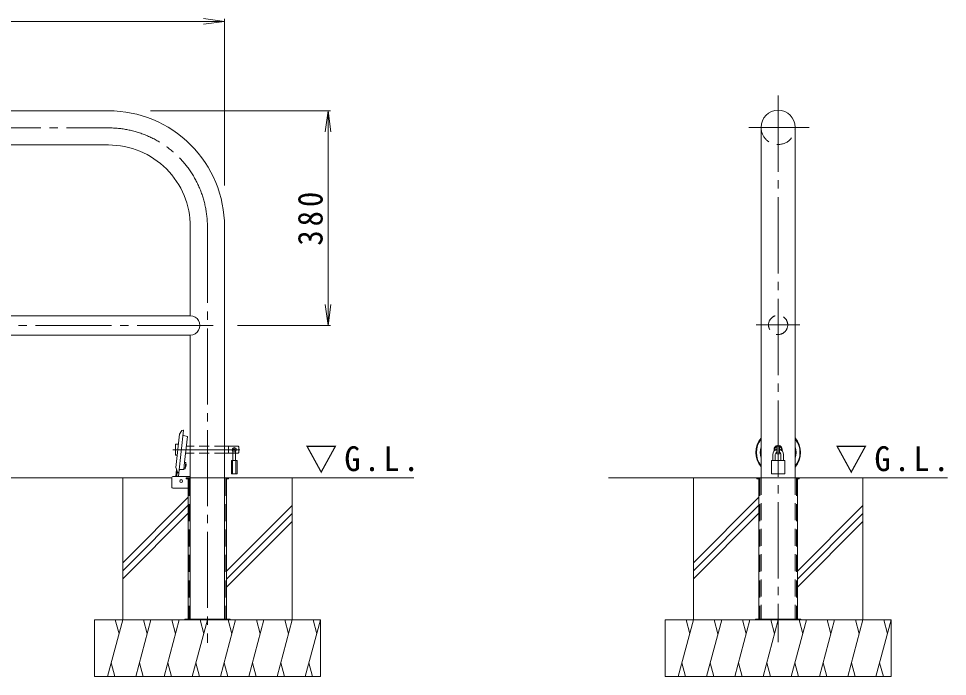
# Model space of a CAD drawing. Units: millimetres, scale not verified. Extents: x -2534 to 2761, y -2083 to 1590.
# Drawn here: x 572 to 2217, y 377 to 1542 of the extents above; entities that cross this region are included whole.
import ezdxf

# ---------------------------------------------------------------- set-up
doc = ezdxf.new("R2010")
doc.units = ezdxf.units.MM
doc.header["$LTSCALE"] = 15
for name, pattern in [('CHAIN1', [8, 5, -1, 1, -1]), ('CHAIN2', [12, 9, -1, 1, -1]), ('DASHED1', [1.8, 1.2, -0.6]), ('DASHED2', [3, 2, -1])]:
    doc.linetypes.add(name, pattern=pattern)
for name, color, linetype, lineweight in [('A-0_通り芯', 4, 'Continuous', 9), ('A-1_躯体', 7, 'Continuous', 9), ('A-2_仕上', 3, 'Continuous', 9), ('A-3_寸法', 3, 'DASHED2', 9), ('A-4_文字', 7, 'Continuous', 9), ('A-5_建具', 7, 'Continuous', 9), ('A-6_間仕切', 2, 'Continuous', 9), ('A-9_記号', 7, 'Continuous', 9), ('A-A_インテリア', 2, 'Continuous', 9), ('A-B_衛生陶器', 2, 'Continuous', 9), ('A-E_見え係り', 6, 'Continuous', 5)]:
    doc.layers.add(name, color=color, linetype=linetype, lineweight=lineweight)
doc.styles.add('ＭＳ ゴシック', font='')
doc.styles.get('ＭＳ ゴシック').set_extended_font_data('MS Gothic')

msp = doc.modelspace()

# ---------------------------------------------------------------- linework, layer by layer
at = {"layer": 'A-0_通り芯', "color": 7, "linetype": 'CHAIN2'}
for p, q in [((1917.04, 1405.57), (1917.04, 437.4)), ((1865.15, 1349.05), (1972.18, 1349.05)), ((-63.19, 1348.16), (731.56, 1348.16)), ((906.56, 1173.16), (906.56, 436.51)), ((917.02, 998.41), (-63.19, 998.41)), ((1878.26, 999.3), (1955.38, 999.3)), ((845.18, 778.41), (963.79, 778.41))]:
    msp.add_line(p, q, dxfattribs=at)
at = {"layer": 'A-0_通り芯'}
for p, q in [((850.65, 746.72), (856.86, 805.83)), ((861.47, 812.17), (856.86, 805.83)), ((864.01, 803.3), (871.01, 801.67)), ((1910.04, 779.25), (1910.04, 777.34)), ((1924.04, 779.25), (1924.04, 777.34)), ((850.65, 746.72), (851.83, 743.64)), ((857.69, 743.15), (864.87, 743.29)), ((869.06, 728.42), (906.56, 728.42)), ((869.06, 728.42), (869.06, 726.92)), ((869.06, 728.42), (869.06, 726.92)), ((872.56, 726.92), (869.06, 726.92)), ((872.56, 726.92), (872.56, 478.42)), ((944.06, 728.42), (906.56, 728.42)), ((940.56, 726.92), (940.56, 478.42)), ((944.06, 726.92), (940.56, 726.92)), ((944.06, 728.42), (944.06, 726.92)), ((1879.54, 728.42), (1879.54, 726.92)), ((1879.54, 728.42), (1879.54, 726.92)), ((1879.54, 728.42), (1954.54, 728.42)), ((1879.54, 726.92), (1883.04, 726.92)), ((1883.04, 726.92), (1883.04, 478.42)), ((1951.04, 726.92), (1951.04, 478.42)), ((1954.54, 726.92), (1951.04, 726.92)), ((1954.54, 728.42), (1954.54, 726.92))]:
    msp.add_line(p, q, dxfattribs=at)
at = {"layer": 'A-0_通り芯', "linetype": 'DASHED2'}
for p, q in [((874.06, 726.92), (874.06, 478.42)), ((939.06, 726.92), (939.06, 478.42)), ((1884.54, 726.92), (1884.54, 478.42)), ((1949.54, 726.92), (1949.54, 478.42))]:
    msp.add_line(p, q, dxfattribs=at)
at = {"layer": 'A-0_通り芯'}
for points in [[(856.19, 737.21), (864.14, 812.9), (861.47, 812.17)], [(871.01, 801.67), (866.21, 756.08), (866.21, 756.02)]]:
    msp.add_lwpolyline(points, dxfattribs=at)
at = {"layer": 'A-0_通り芯', "color": 7, "linetype": 'CHAIN2'}
msp.add_arc((731.56, 1173.16), 175, 0, 90.00024, dxfattribs=at)
at = {"layer": 'A-0_通り芯'}
for centre, radius, start, end in [((863.91, 812.63), 0.2, 354, 105.20602), ((864.24, 804.27), 1, 174, 256.87498), ((1917.04, 779.26), 7, 359.99939, 180.00061), ((1917.04, 777.34), 7, 179.99939, 187.6925), ((1917.04, 777.34), 7, 352.30522, 0.00061), ((1917.04, 777.34), 7, 229.58139, 310.41597), ((857.71, 742.15), 1, 91.12502, 174), ((855.99, 737.23), 0.2, 242.79398, 354)]:
    msp.add_arc(centre, radius, start, end, dxfattribs=at)
at = {"layer": 'A-0_通り芯', "linetype": 'DASHED2'}
for centre, start, end in [((872.56, 726.92), 0, 90), ((940.56, 726.92), 90, 180), ((1883.04, 726.92), 0, 90), ((1951.04, 726.92), 90, 180)]:
    msp.add_arc(centre, 1.5, start, end, dxfattribs=at)
at = {"layer": 'A-0_通り芯'}
for major_axis, start_param, end_param in [((-4.16, 39.58), 0.7667625, 2.1642506), ((-4.06, 38.59), 0.7980163, 2.132987), ((-4.16, 39.58), 3.9038804, 5.3103083), ((-4.06, 38.59), 3.9348512, 5.2793375), ((-3.35, 31.83), 1.154745, 1.7762584), ((-3.35, 31.83), 4.2848321, 4.9293566)]:
    msp.add_ellipse((1917.1, 773.39), major_axis=major_axis, ratio=0.9945, start_param=start_param, end_param=end_param, dxfattribs=at)
at = {"layer": 'A-1_躯体', "color": 3}
for p, q in [((1886.79, 833.39), (1886.79, 728.42)), ((1947.29, 817.9), (1947.29, 728.42)), ((843.81, 711.72), (843.81, 729.22)), ((845.31, 730.72), (876.31, 730.72)), ((845.31, 710.22), (872.56, 710.22))]:
    msp.add_line(p, q, dxfattribs=at)
at = {"layer": 'A-1_躯体', "color": 4}
for p, q in [((851.83, 743.64), (853.75, 738.66)), ((866.21, 756.02), (864.87, 743.29)), ((853.75, 738.66), (855.9, 737.05))]:
    msp.add_line(p, q, dxfattribs=at)
at = {"layer": 'A-1_躯体'}
for p, q in [((946.56, 478.42), (866.56, 478.42)), ((866.56, 478.42), (866.56, 476.92)), ((894.06, 478.42), (894.06, 476.92)), ((919.06, 478.42), (919.06, 476.92)), ((946.56, 478.42), (946.56, 476.92)), ((1877.04, 478.42), (1877.04, 476.92)), ((1957.04, 478.42), (1877.04, 478.42)), ((1904.54, 478.42), (1904.54, 476.92)), ((1929.54, 478.42), (1929.54, 476.92)), ((1957.04, 478.42), (1957.04, 476.92))]:
    msp.add_line(p, q, dxfattribs=at)
at = {"layer": 'A-1_躯体', "color": 3}
for centre, start, end in [((845.31, 729.22), 90, 180), ((845.31, 711.72), 180, 270)]:
    msp.add_arc(centre, 1.5, start, end, dxfattribs=at)
at = {"layer": 'A-2_仕上'}
for p, q in [((-63.19, 1378.41), (731.56, 1378.42)), ((1886.79, 1349.05), (1886.79, 799.03)), ((1947.29, 1349.05), (1947.29, 799.1)), ((-63.19, 1317.91), (731.56, 1317.91)), ((876.31, 1173.16), (876.31, 1015.42)), ((936.81, 1173.16), (936.81, 478.42)), ((-63.19, 1015.41), (876.31, 1015.42)), ((876.31, 981.42), (-63.19, 981.41)), ((876.31, 981.42), (876.31, 478.42))]:
    msp.add_line(p, q, dxfattribs=at)
at = {"layer": 'A-2_仕上', "linetype": 'DASHED2'}
msp.add_circle((1917.04, 999.3), 17, dxfattribs=at)
at = {"layer": 'A-2_仕上'}
for centre, radius, start, end in [((731.56, 1173.16), 205.25, 0, 90.00023), ((1917.04, 1349.05), 30.25, 0, 180), ((731.56, 1173.16), 144.75, 0, 90.0002), ((876.31, 998.42), 17, 270, 90.00041)]:
    msp.add_arc(centre, radius, start, end, dxfattribs=at)
at = {"layer": 'A-2_仕上', "linetype": 'DASHED2'}
msp.add_arc((1917.04, 1349.05), 30.25, 180.00047, 0.00047, dxfattribs=at)
at = {"layer": 'A-3_寸法'}
for p, q in [((876.31, 728.42), (876.31, 478.42)), ((936.81, 728.42), (936.81, 478.42)), ((1886.79, 728.42), (1886.79, 478.42)), ((1947.29, 728.42), (1947.29, 478.42))]:
    msp.add_line(p, q, dxfattribs=at)
at = {"layer": 'A-4_文字'}
for p, q in [((-2063.19, 1536.82), (936.81, 1536.82)), ((936.81, 1536.82), (899.64, 1541.72)), ((936.81, 1536.82), (899.64, 1531.93)), ((936.81, 1541.32), (936.81, 1245.91)), ((1124.71, 1378.42), (805.85, 1378.42)), ((1120.21, 1378.42), (1115.31, 1341.24)), ((1120.21, 998.41), (1120.21, 1378.42)), ((1120.21, 1378.42), (1125.1, 1341.24)), ((1120.21, 998.41), (1115.31, 1035.59)), ((1120.21, 998.41), (1125.1, 1035.59)), ((1124.71, 998.41), (959.85, 998.41))]:
    msp.add_line(p, q, dxfattribs=at)
at = {"layer": 'A-5_建具'}
for p, q in [((1914.54, 773.64), (1914.54, 783.18)), ((1919.54, 773.64), (1919.54, 783.18))]:
    msp.add_line(p, q, dxfattribs=at)
for centre, radius, start, end in [((1917.04, 778.41), 6, 349.8367, 190.1633), ((1917.04, 778.41), 6, 234.7027, 305.2973), ((1915.54, 783.18), 1, 107.45982, 180), ((1915.54, 773.64), 1, 180, 252.54018), ((1918.54, 783.18), 1, 0, 72.54018), ((1918.54, 773.64), 1, 287.45982, 0)]:
    msp.add_arc(centre, radius, start, end, dxfattribs=at)
at = {"layer": 'A-6_間仕切', "color": 7}
for p, q in [((850, 769.41), (850, 787.41)), ((851, 788.41), (855.03, 788.41)), ((876.31, 784.41), (869.19, 784.41)), ((961, 784.41), (936.81, 784.41)), ((944, 784.41), (944, 772.41)), ((962, 783.41), (962, 773.41)), ((852.93, 768.41), (851, 768.41)), ((876.31, 772.41), (867.93, 772.41)), ((961, 772.41), (936.81, 772.41))]:
    msp.add_line(p, q, dxfattribs=at)
at = {"layer": 'A-6_間仕切', "color": 7, "linetype": 'DASHED1'}
for p, q in [((936.81, 784.41), (876.31, 784.41)), ((936.81, 772.41), (876.31, 772.41))]:
    msp.add_line(p, q, dxfattribs=at)
at = {"layer": 'A-6_間仕切', "color": 7, "linetype": 'CHAIN1'}
msp.add_line((954, 782.93), (954, 773.87), dxfattribs=at)
at = {"layer": 'A-6_間仕切'}
for p, q in [((1905.04, 759.41), (1929.04, 759.41)), ((1907.54, 769.91), (1907.54, 759.41)), ((1912.04, 769.91), (1912.04, 759.41)), ((1922.04, 769.91), (1922.04, 759.41)), ((1926.54, 769.91), (1926.54, 759.41)), ((1929.04, 759.41), (1929.04, 735.91)), ((850.68, 730.72), (851.99, 743.23)), ((867.68, 747.07), (867.28, 747.11)), ((868.56, 747.78), (867.37, 747.91)), ((867.68, 747.07), (868.56, 747.78)), ((869.02, 752.16), (867.83, 752.28)), ((868.31, 753.03), (867.91, 753.08)), ((868.31, 753.03), (869.02, 752.16)), ((868.56, 747.78), (869.02, 752.16))]:
    msp.add_line(p, q, dxfattribs=at)
msp.add_lwpolyline([(1905.04, 759.41), (1905.04, 735.91), (1929.04, 735.91)], dxfattribs=at)
at = {"layer": 'A-6_間仕切', "color": 7}
for centre, radius, start, end in [((851, 787.41), 1, 90, 180), ((954, 778.41), 3.5, 310.00473, 229.99223), ((961, 783.41), 1, 0, 90), ((961, 773.41), 1, 270, 0), ((851, 769.41), 1, 180, 270)]:
    msp.add_arc(centre, radius, start, end, dxfattribs=at)
at = {"layer": 'A-6_間仕切'}
for radius, start, end in [(9.5, 105.25735, 180), (5, 119.99915, 180), (9.5, 0, 74.74271), (5, 0, 60.00085)]:
    msp.add_arc((1917.04, 769.91), radius, start, end, dxfattribs=at)
at = {"layer": 'A-9_記号'}
for p, q in [((852.29, 730.72), (853.26, 739.94)), ((855.5, 730.72), (856.19, 737.21))]:
    msp.add_line(p, q, dxfattribs=at)
at = {"layer": 'A-A_インテリア'}
for p, q in [((951.75, 777.16), (951.75, 759.41)), ((956.25, 777.16), (956.25, 759.41)), ((949, 759.41), (949, 735.91)), ((949, 759.41), (959, 759.41)), ((951.25, 759.41), (951.25, 735.91)), ((956.75, 759.41), (956.75, 735.91)), ((959, 759.41), (959, 735.91)), ((949, 735.91), (959, 735.91))]:
    msp.add_line(p, q, dxfattribs=at)
msp.add_arc((954, 777.16), 2.25, 0, 180, dxfattribs=at)
at = {"layer": 'A-B_衛生陶器'}
for p, q in [((866.56, 744.42), (865.01, 744.58)), ((867.77, 755.86), (866.21, 756.02)), ((867.07, 745.12), (866.56, 744.42)), ((868.12, 755.07), (867.07, 745.12)), ((868.12, 755.07), (867.77, 755.86))]:
    msp.add_line(p, q, dxfattribs=at)
at = {"layer": 'A-E_見え係り'}
for p, q in [((-1970.19, 728.42), (843.81, 728.42)), ((756.56, 476.92), (756.56, 728.42)), ((1272.3, 728.42), (936.81, 728.42)), ((1056.56, 476.92), (1056.56, 728.42)), ((1616.93, 728.42), (1879.54, 728.42)), ((1767.04, 476.92), (1767.04, 728.42)), ((1954.54, 728.42), (2216.74, 728.42)), ((2067.04, 476.92), (2067.04, 728.42)), ((872.56, 694.22), (756.56, 578.22)), ((1883.04, 694.22), (1767.04, 578.22)), ((872.56, 680.08), (756.56, 564.08)), ((1056.56, 679.34), (940.56, 563.34)), ((1883.04, 680.08), (1767.04, 564.08)), ((2067.04, 679.34), (1951.04, 563.34)), ((872.56, 665.94), (756.56, 549.94)), ((1056.56, 665.2), (940.56, 549.2)), ((1883.04, 665.94), (1767.04, 549.94)), ((2067.04, 665.2), (1951.04, 549.2)), ((1056.56, 651.06), (940.56, 535.06)), ((2067.04, 651.06), (1951.04, 535.06)), ((706.56, 476.92), (1106.56, 476.92)), ((706.56, 376.92), (706.56, 476.92)), ((756.56, 476.92), (729.77, 376.92)), ((743.52, 476.92), (750.04, 452.57)), ((806.56, 476.92), (779.77, 376.92)), ((793.52, 476.92), (800.04, 452.57)), ((856.56, 476.92), (829.77, 376.92)), ((843.52, 476.92), (850.04, 452.57)), ((906.56, 476.92), (879.77, 376.92)), ((893.52, 476.92), (900.04, 452.57)), ((956.56, 476.92), (929.77, 376.92)), ((943.52, 476.92), (950.04, 452.57)), ((1006.56, 476.92), (979.77, 376.92)), ((993.52, 476.92), (1000.04, 452.57)), ((1056.56, 476.92), (1029.77, 376.92)), ((1043.52, 476.92), (1050.04, 452.57)), ((1106.56, 476.92), (1079.77, 376.92)), ((1093.52, 476.92), (1100.04, 452.57)), ((1106.56, 376.92), (1106.56, 476.92)), ((1717.04, 476.92), (2117.04, 476.92)), ((1717.04, 376.92), (1717.04, 476.92)), ((1767.04, 476.92), (1740.25, 376.92)), ((1753.99, 476.92), (1760.52, 452.57)), ((1817.04, 476.92), (1790.25, 376.92)), ((1803.99, 476.92), (1810.52, 452.57)), ((1867.04, 476.92), (1840.25, 376.92)), ((1853.99, 476.92), (1860.52, 452.57)), ((1917.04, 476.92), (1890.25, 376.92)), ((1903.99, 476.92), (1910.52, 452.57)), ((1967.04, 476.92), (1940.25, 376.92)), ((1953.99, 476.92), (1960.52, 452.57)), ((2017.04, 476.92), (1990.25, 376.92)), ((2003.99, 476.92), (2010.52, 452.57)), ((2067.04, 476.92), (2040.25, 376.92)), ((2053.99, 476.92), (2060.52, 452.57)), ((2117.04, 476.92), (2090.25, 376.92)), ((2103.99, 476.92), (2110.52, 452.57)), ((2117.04, 376.92), (2117.04, 476.92)), ((742.82, 376.92), (736.29, 401.27)), ((792.82, 376.92), (786.29, 401.27)), ((842.82, 376.92), (836.29, 401.27)), ((892.82, 376.92), (886.29, 401.27)), ((942.82, 376.92), (936.29, 401.27)), ((992.82, 376.92), (986.29, 401.27)), ((1042.82, 376.92), (1036.29, 401.27)), ((1092.82, 376.92), (1086.29, 401.27)), ((1753.3, 376.92), (1746.77, 401.27)), ((1803.3, 376.92), (1796.77, 401.27)), ((1853.3, 376.92), (1846.77, 401.27)), ((1903.3, 376.92), (1896.77, 401.27)), ((1953.3, 376.92), (1946.77, 401.27)), ((2003.3, 376.92), (1996.77, 401.27)), ((2053.3, 376.92), (2046.77, 401.27)), ((2103.3, 376.92), (2096.77, 401.27)), ((706.56, 376.92), (1106.56, 376.92)), ((1717.04, 376.92), (2117.04, 376.92))]:
    msp.add_line(p, q, dxfattribs=at)
at = {"layer": 'A-E_見え係り', "color": 4, "lineweight": 9}
msp.add_circle((860.21, 722.92), 2.5, dxfattribs=at)

# ---------------------------------------------------------------- texts
at = {"layer": 'A-4_文字', "color": 2, "insert": (1111.21, 1139.66), "char_height": 43.99, "attachment_point": 7, "rotation": 90, "style": 'ＭＳ ゴシック'}
msp.add_mtext('\\T1.27;\\W0.9;380', dxfattribs=at)
at = {"layer": 'A-5_建具', "color": 2, "char_height": 43.99, "attachment_point": 7, "style": 'ＭＳ ゴシック'}
for insert in [(1079.52, 736.49), (2017.99, 736.49)]:
    msp.add_mtext('\\T1.22;\\W0.95;▽G.L.', dxfattribs=dict(at, insert=insert))

doc.saveas('drawing.dxf')
